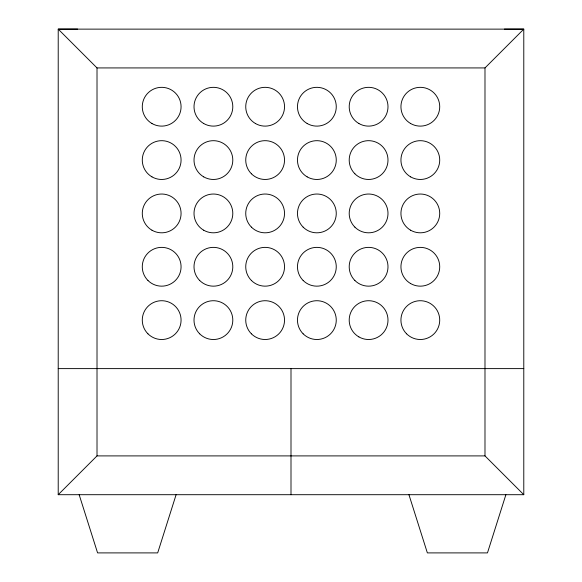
<?xml version="1.0" encoding="UTF-8"?>
<svg xmlns="http://www.w3.org/2000/svg" width="582" height="582" viewBox="0 0 582 582"><rect width="100%" height="100%" fill="white"/><g stroke="black" fill="none" stroke-linecap="round" stroke-linejoin="round"><path stroke-width="0.87" d="M176.106 494.7L157.686 552.9L97.58 552.9L79.159 494.7M505.889 494.7L487.469 552.9L427.363 552.9L408.942 494.7M77.639 29.107L58.215 29.129L58.215 494.7L97.012 455.902L484.988 455.902L523.785 494.7L523.785 29.129L504.39 29.122M484.988 67.927L523.785 29.129L58.215 29.129L97.012 67.927L484.988 67.927L484.988 455.902M58.215 368.61L523.785 368.61M58.215 494.7L523.785 494.7M291 368.61L291 494.7M97.012 67.927L97.012 455.902M251.417 227.133A19.402 19.402 0 0 0 283.87 218.439A19.402 19.402 0 0 0 260.11 194.679A19.402 19.402 0 0 0 251.417 227.133M303.149 227.133A19.402 19.402 0 0 0 335.603 218.439A19.402 19.402 0 0 0 311.843 194.679A19.402 19.402 0 0 0 303.149 227.133M354.882 280.48A19.402 19.402 0 0 0 387.336 271.787A19.402 19.402 0 0 0 363.575 248.027A19.402 19.402 0 0 0 354.882 280.48M303.149 280.48A19.402 19.402 0 0 0 335.603 271.787A19.402 19.402 0 0 0 311.843 248.027A19.402 19.402 0 0 0 303.149 280.48M151.975 230.217A19.402 19.402 0 0 0 181.075 213.419A19.402 19.402 0 0 0 151.975 196.621A19.402 19.402 0 0 0 151.975 230.217M251.417 280.48A19.402 19.402 0 0 0 283.87 271.787A19.402 19.402 0 0 0 260.11 248.027A19.402 19.402 0 0 0 251.417 280.48M354.882 227.133A19.402 19.402 0 0 0 387.336 218.439A19.402 19.402 0 0 0 363.575 194.679A19.402 19.402 0 0 0 354.882 227.133M199.684 280.48A19.402 19.402 0 0 0 232.145 271.787A19.402 19.402 0 0 0 208.385 248.027A19.402 19.402 0 0 0 199.684 280.48M203.707 230.217A19.402 19.402 0 0 0 232.8 213.419A19.402 19.402 0 0 0 203.707 196.621A19.402 19.402 0 0 0 203.707 230.217M199.684 333.828A19.402 19.402 0 0 0 232.145 325.134A19.402 19.402 0 0 0 208.385 301.374A19.402 19.402 0 0 0 199.684 333.828M303.149 333.828A19.402 19.402 0 0 0 335.603 325.134A19.402 19.402 0 0 0 311.843 301.374A19.402 19.402 0 0 0 303.149 333.828M406.607 333.828A19.402 19.402 0 0 0 439.061 325.134A19.402 19.402 0 0 0 415.308 301.374A19.402 19.402 0 0 0 406.607 333.828M358.898 336.913A19.402 19.402 0 0 0 387.998 320.115A19.402 19.402 0 0 0 358.898 303.309A19.402 19.402 0 0 0 358.898 336.913M147.959 280.48A19.402 19.402 0 0 0 180.413 271.787A19.402 19.402 0 0 0 156.653 248.027A19.402 19.402 0 0 0 147.959 280.48M251.417 333.828A19.402 19.402 0 0 0 283.87 325.134A19.402 19.402 0 0 0 260.11 301.374A19.402 19.402 0 0 0 251.417 333.828M147.959 333.828A19.402 19.402 0 0 0 180.413 325.134A19.402 19.402 0 0 0 156.653 301.374A19.402 19.402 0 0 0 147.959 333.828M307.165 123.522A19.402 19.402 0 0 0 336.265 106.724A19.402 19.402 0 0 0 307.165 89.926A19.402 19.402 0 0 0 307.165 123.522M151.975 123.522A19.402 19.402 0 0 0 181.075 106.724A19.402 19.402 0 0 0 151.975 89.926A19.402 19.402 0 0 0 151.975 123.522M151.975 176.87A19.402 19.402 0 0 0 181.075 160.072A19.402 19.402 0 0 0 151.975 143.274A19.402 19.402 0 0 0 151.975 176.87M255.433 123.522A19.402 19.402 0 0 0 284.533 106.724A19.402 19.402 0 0 0 255.433 89.926A19.402 19.402 0 0 0 255.433 123.522M410.63 230.217A19.402 19.402 0 0 0 439.723 213.419A19.402 19.402 0 0 0 410.63 196.621A19.402 19.402 0 0 0 410.63 230.217M203.707 176.87A19.402 19.402 0 0 0 232.8 160.072A19.402 19.402 0 0 0 203.707 143.274A19.402 19.402 0 0 0 203.707 176.87M410.63 283.565A19.402 19.402 0 0 0 439.723 266.767A19.402 19.402 0 0 0 410.63 249.969A19.402 19.402 0 0 0 410.63 283.565M410.63 176.87A19.402 19.402 0 0 0 439.723 160.072A19.402 19.402 0 0 0 410.63 143.274A19.402 19.402 0 0 0 410.63 176.87M354.882 173.785A19.402 19.402 0 0 0 387.336 165.092A19.402 19.402 0 0 0 363.575 141.331A19.402 19.402 0 0 0 354.882 173.785M307.165 176.87A19.402 19.402 0 0 0 336.265 160.072A19.402 19.402 0 0 0 307.165 143.274A19.402 19.402 0 0 0 307.165 176.87M203.707 123.522A19.402 19.402 0 0 0 232.8 106.724A19.402 19.402 0 0 0 203.707 89.926A19.402 19.402 0 0 0 203.707 123.522M358.898 123.522A19.402 19.402 0 0 0 387.998 106.724A19.402 19.402 0 0 0 358.898 89.926A19.402 19.402 0 0 0 358.898 123.522M251.417 173.785A19.402 19.402 0 0 0 283.87 165.092A19.402 19.402 0 0 0 260.11 141.331A19.402 19.402 0 0 0 251.417 173.785M410.63 123.522A19.402 19.402 0 0 0 439.723 106.724A19.402 19.402 0 0 0 410.63 89.926A19.402 19.402 0 0 0 410.63 123.522"/></g></svg>
